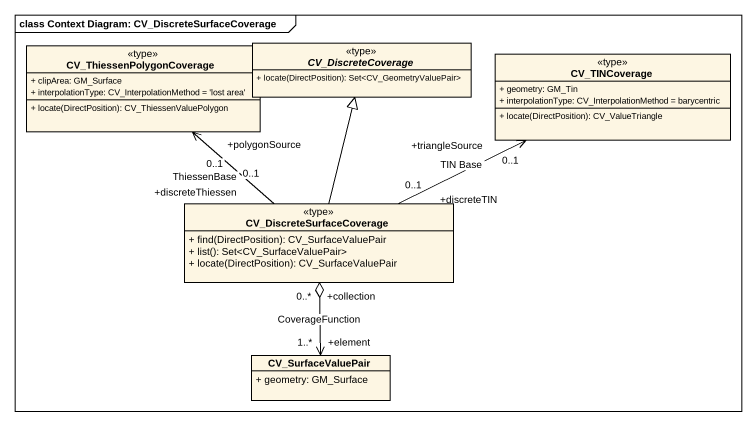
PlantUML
@startuml
mainframe class Context Diagram: CV_DiscreteSurfaceCoverage
hide circle
hide empty members
skinparam classAttributeIconSize 0
class CV_ThiessenPolygonCoverage <<type>> {
  + clipArea: GM_Surface
  + interpolationType: CV_InterpolationMethod = 'lost area'
  + locate(DirectPosition): CV_ThiessenValuePolygon
}
abstract class CV_DiscreteCoverage <<type>> {
  + locate(DirectPosition): Set<CV_GeometryValuePair>
}
class CV_TINCoverage <<type>> {
  + geometry: GM_Tin
  + interpolationType: CV_InterpolationMethod = barycentric
  + locate(DirectPosition): CV_ValueTriangle
}
class CV_DiscreteSurfaceCoverage <<type>> {
  + find(DirectPosition): CV_SurfaceValuePair
  + list(): Set<CV_SurfaceValuePair>
  + locate(DirectPosition): CV_SurfaceValuePair
}
class CV_SurfaceValuePair {
  + geometry: GM_Surface
}
CV_DiscreteSurfaceCoverage "+discreteThiessen\n0..1" -up-> "+polygonSource\n0..1" CV_ThiessenPolygonCoverage : ThiessenBase
CV_DiscreteSurfaceCoverage -up-|> CV_DiscreteCoverage
CV_DiscreteSurfaceCoverage "+discreteTIN\n0..1" -right-> "+triangleSource\n0..1" CV_TINCoverage : TIN Base
CV_SurfaceValuePair "+element\n1..*" <-up-o "+collection\n0..*" CV_DiscreteSurfaceCoverage : CoverageFunction
@enduml
